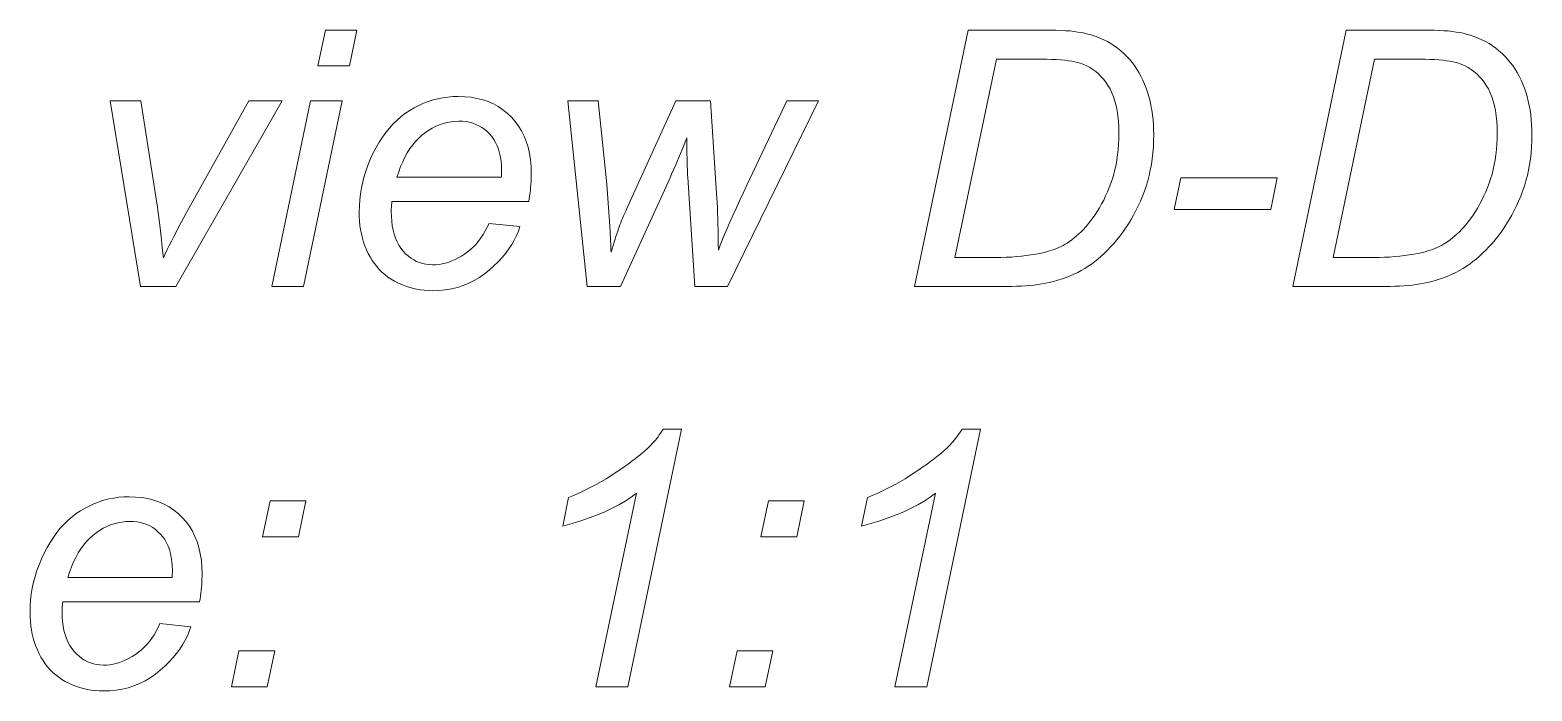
# Model space of a CAD drawing. Extents: x -99 to 297, y 0 to 529.
# Drawn here: x -67.97 to -44.56, y 88.56 to 98.87 of the extents above; entities that cross this region are included whole.
import ezdxf

# ---------------------------------------------------------------- set-up
doc = ezdxf.new("R2010")
doc.units = 0

msp = doc.modelspace()

# ---------------------------------------------------------------- linework, layer by layer
at = {"color": 7, "lineweight": 13}
for points in [[(-63.481, 98.312), (-63.364, 98.871), (-62.873, 98.871), (-62.99, 98.312)], [(-54.182, 94.871), (-53.347, 98.871), (-52.141, 98.871), (-52.057, 98.871), (-51.976, 98.869), (-51.9, 98.866), (-51.827, 98.861), (-51.759, 98.856), (-51.694, 98.849), (-51.634, 98.84), (-51.578, 98.831), (-51.526, 98.82), (-51.478, 98.808), (-51.414, 98.79), (-51.351, 98.769), (-51.291, 98.746), (-51.232, 98.72), (-51.175, 98.691), (-51.12, 98.659), (-51.067, 98.625), (-51.016, 98.588), (-50.966, 98.549), (-50.919, 98.507), (-50.874, 98.463), (-50.831, 98.416), (-50.79, 98.367), (-50.752, 98.316), (-50.716, 98.263), (-50.682, 98.208), (-50.651, 98.15), (-50.621, 98.091), (-50.594, 98.029), (-50.57, 97.965), (-50.548, 97.9), (-50.528, 97.832), (-50.51, 97.763), (-50.495, 97.693), (-50.482, 97.621), (-50.471, 97.547), (-50.463, 97.472), (-50.457, 97.395), (-50.454, 97.317), (-50.452, 97.237), (-50.454, 97.141), (-50.458, 97.047), (-50.466, 96.955), (-50.476, 96.864), (-50.489, 96.775), (-50.505, 96.688), (-50.524, 96.603), (-50.546, 96.519), (-50.571, 96.437), (-50.598, 96.357), (-50.629, 96.278), (-50.66, 96.202), (-50.694, 96.127), (-50.73, 96.055), (-50.767, 95.984), (-50.806, 95.915), (-50.847, 95.848), (-50.89, 95.783), (-50.934, 95.72), (-50.98, 95.658), (-51.028, 95.599), (-51.076, 95.543), (-51.124, 95.489), (-51.173, 95.438), (-51.222, 95.39), (-51.272, 95.344), (-51.322, 95.3), (-51.372, 95.26), (-51.423, 95.222), (-51.474, 95.186), (-51.527, 95.153), (-51.581, 95.122), (-51.637, 95.092), (-51.696, 95.064), (-51.756, 95.038), (-51.818, 95.014), (-51.881, 94.991), (-51.947, 94.97), (-52.015, 94.951), (-52.084, 94.934), (-52.139, 94.922), (-52.196, 94.911), (-52.256, 94.902), (-52.318, 94.894), (-52.382, 94.887), (-52.449, 94.881), (-52.519, 94.877), (-52.591, 94.874), (-52.665, 94.872), (-52.742, 94.871)], [(-48.286, 94.871), (-47.451, 98.871), (-46.245, 98.871), (-46.16, 98.871), (-46.08, 98.869), (-46.003, 98.866), (-45.931, 98.861), (-45.862, 98.856), (-45.798, 98.849), (-45.738, 98.84), (-45.682, 98.831), (-45.63, 98.82), (-45.582, 98.808), (-45.518, 98.79), (-45.455, 98.769), (-45.394, 98.746), (-45.335, 98.72), (-45.279, 98.691), (-45.224, 98.659), (-45.17, 98.625), (-45.119, 98.588), (-45.07, 98.549), (-45.023, 98.507), (-44.977, 98.463), (-44.935, 98.416), (-44.894, 98.367), (-44.856, 98.316), (-44.819, 98.263), (-44.786, 98.208), (-44.754, 98.15), (-44.725, 98.091), (-44.698, 98.029), (-44.673, 97.965), (-44.651, 97.9), (-44.631, 97.832), (-44.614, 97.763), (-44.598, 97.693), (-44.585, 97.621), (-44.575, 97.547), (-44.567, 97.472), (-44.561, 97.395), (-44.557, 97.317), (-44.556, 97.237), (-44.558, 97.141), (-44.562, 97.047), (-44.569, 96.955), (-44.58, 96.864), (-44.593, 96.775), (-44.609, 96.688), (-44.628, 96.603), (-44.65, 96.519), (-44.674, 96.437), (-44.702, 96.357), (-44.732, 96.278), (-44.764, 96.202), (-44.798, 96.127), (-44.833, 96.055), (-44.871, 95.984), (-44.91, 95.915), (-44.951, 95.848), (-44.993, 95.783), (-45.038, 95.72), (-45.084, 95.658), (-45.132, 95.599), (-45.179, 95.543), (-45.228, 95.489), (-45.276, 95.438), (-45.326, 95.39), (-45.375, 95.344), (-45.425, 95.3), (-45.476, 95.26), (-45.527, 95.222), (-45.578, 95.186), (-45.63, 95.153), (-45.685, 95.122), (-45.741, 95.092), (-45.799, 95.064), (-45.859, 95.038), (-45.921, 95.014), (-45.985, 94.991), (-46.051, 94.97), (-46.118, 94.951), (-46.188, 94.934), (-46.243, 94.922), (-46.3, 94.911), (-46.359, 94.902), (-46.421, 94.894), (-46.486, 94.887), (-46.553, 94.881), (-46.622, 94.877), (-46.694, 94.874), (-46.769, 94.872), (-46.845, 94.871)], [(-53.552, 95.324), (-52.919, 95.324), (-52.834, 95.325), (-52.752, 95.327), (-52.671, 95.331), (-52.592, 95.337), (-52.515, 95.344), (-52.439, 95.353), (-52.366, 95.363), (-52.295, 95.375), (-52.225, 95.388), (-52.158, 95.403), (-52.117, 95.414), (-52.077, 95.425), (-52.039, 95.437), (-52.002, 95.45), (-51.965, 95.464), (-51.931, 95.479), (-51.897, 95.495), (-51.864, 95.512), (-51.833, 95.529), (-51.803, 95.548), (-51.765, 95.573), (-51.727, 95.6), (-51.69, 95.629), (-51.654, 95.659), (-51.618, 95.69), (-51.583, 95.724), (-51.549, 95.759), (-51.516, 95.795), (-51.483, 95.833), (-51.451, 95.873), (-51.41, 95.927), (-51.371, 95.983), (-51.334, 96.04), (-51.299, 96.099), (-51.265, 96.159), (-51.232, 96.22), (-51.202, 96.284), (-51.173, 96.348), (-51.145, 96.415), (-51.12, 96.482), (-51.096, 96.552), (-51.075, 96.623), (-51.056, 96.696), (-51.04, 96.771), (-51.026, 96.848), (-51.015, 96.927), (-51.007, 97.008), (-51, 97.091), (-50.997, 97.175), (-50.995, 97.261), (-50.997, 97.356), (-51.002, 97.447), (-51.011, 97.533), (-51.023, 97.614), (-51.038, 97.691), (-51.056, 97.763), (-51.078, 97.831), (-51.104, 97.894), (-51.132, 97.953), (-51.165, 98.008), (-51.199, 98.058), (-51.236, 98.105), (-51.274, 98.148), (-51.315, 98.188), (-51.357, 98.224), (-51.401, 98.257), (-51.447, 98.286), (-51.495, 98.312), (-51.544, 98.334), (-51.596, 98.353), (-51.637, 98.365), (-51.682, 98.375), (-51.731, 98.385), (-51.785, 98.393), (-51.843, 98.4), (-51.906, 98.406), (-51.973, 98.41), (-52.044, 98.413), (-52.119, 98.415), (-52.199, 98.416), (-52.905, 98.416)], [(-47.656, 95.324), (-47.023, 95.324), (-46.938, 95.325), (-46.855, 95.327), (-46.774, 95.331), (-46.695, 95.337), (-46.618, 95.344), (-46.543, 95.353), (-46.47, 95.363), (-46.398, 95.375), (-46.329, 95.388), (-46.261, 95.403), (-46.221, 95.414), (-46.181, 95.425), (-46.142, 95.437), (-46.105, 95.45), (-46.069, 95.464), (-46.034, 95.479), (-46.001, 95.495), (-45.968, 95.512), (-45.937, 95.529), (-45.907, 95.548), (-45.868, 95.573), (-45.831, 95.6), (-45.794, 95.629), (-45.757, 95.659), (-45.722, 95.69), (-45.687, 95.724), (-45.653, 95.759), (-45.62, 95.795), (-45.587, 95.833), (-45.555, 95.873), (-45.514, 95.927), (-45.475, 95.983), (-45.438, 96.04), (-45.402, 96.099), (-45.368, 96.159), (-45.336, 96.22), (-45.305, 96.284), (-45.276, 96.348), (-45.249, 96.415), (-45.223, 96.482), (-45.2, 96.552), (-45.179, 96.623), (-45.16, 96.696), (-45.144, 96.771), (-45.13, 96.848), (-45.119, 96.927), (-45.11, 97.008), (-45.104, 97.091), (-45.1, 97.175), (-45.099, 97.261), (-45.101, 97.356), (-45.106, 97.447), (-45.114, 97.533), (-45.126, 97.614), (-45.141, 97.691), (-45.16, 97.763), (-45.182, 97.831), (-45.207, 97.894), (-45.236, 97.953), (-45.268, 98.008), (-45.303, 98.058), (-45.34, 98.105), (-45.378, 98.148), (-45.418, 98.188), (-45.461, 98.224), (-45.505, 98.257), (-45.551, 98.286), (-45.598, 98.312), (-45.648, 98.334), (-45.699, 98.353), (-45.74, 98.365), (-45.786, 98.375), (-45.835, 98.385), (-45.889, 98.393), (-45.947, 98.4), (-46.009, 98.406), (-46.076, 98.41), (-46.147, 98.413), (-46.223, 98.415), (-46.302, 98.416), (-47.009, 98.416)], [(-66.245, 94.871), (-66.72, 97.769), (-66.24, 97.769), (-65.991, 96.173), (-65.983, 96.117), (-65.974, 96.055), (-65.965, 95.986), (-65.956, 95.91), (-65.946, 95.828), (-65.935, 95.74), (-65.925, 95.644), (-65.914, 95.542), (-65.902, 95.434), (-65.89, 95.319), (-65.861, 95.381), (-65.83, 95.446), (-65.798, 95.512), (-65.764, 95.58), (-65.729, 95.65), (-65.692, 95.721), (-65.653, 95.794), (-65.613, 95.87), (-65.571, 95.947), (-65.528, 96.025), (-64.559, 97.769), (-64.038, 97.769), (-65.697, 94.871)], [(-64.201, 94.871), (-63.596, 97.769), (-63.102, 97.769), (-63.708, 94.871)], [(-60.813, 95.856), (-60.332, 95.807), (-60.356, 95.736), (-60.385, 95.666), (-60.419, 95.596), (-60.458, 95.527), (-60.503, 95.459), (-60.554, 95.391), (-60.609, 95.324), (-60.67, 95.258), (-60.737, 95.192), (-60.809, 95.128), (-60.884, 95.067), (-60.963, 95.012), (-61.045, 94.963), (-61.129, 94.922), (-61.217, 94.886), (-61.307, 94.857), (-61.4, 94.835), (-61.496, 94.819), (-61.595, 94.809), (-61.697, 94.806), (-61.761, 94.807), (-61.823, 94.812), (-61.885, 94.819), (-61.946, 94.83), (-62.005, 94.843), (-62.064, 94.859), (-62.121, 94.879), (-62.178, 94.901), (-62.233, 94.926), (-62.287, 94.954), (-62.34, 94.986), (-62.39, 95.019), (-62.437, 95.056), (-62.482, 95.095), (-62.524, 95.137), (-62.564, 95.182), (-62.601, 95.229), (-62.635, 95.279), (-62.667, 95.332), (-62.697, 95.387), (-62.723, 95.444), (-62.747, 95.504), (-62.768, 95.564), (-62.787, 95.627), (-62.802, 95.69), (-62.815, 95.756), (-62.825, 95.823), (-62.832, 95.892), (-62.836, 95.962), (-62.837, 96.034), (-62.835, 96.128), (-62.828, 96.222), (-62.817, 96.316), (-62.802, 96.409), (-62.782, 96.501), (-62.758, 96.593), (-62.73, 96.684), (-62.697, 96.775), (-62.659, 96.865), (-62.618, 96.954), (-62.572, 97.041), (-62.525, 97.124), (-62.474, 97.201), (-62.421, 97.275), (-62.366, 97.343), (-62.307, 97.407), (-62.247, 97.467), (-62.183, 97.522), (-62.117, 97.572), (-62.049, 97.617), (-61.978, 97.659), (-61.907, 97.696), (-61.834, 97.728), (-61.76, 97.756), (-61.685, 97.78), (-61.609, 97.8), (-61.532, 97.815), (-61.453, 97.826), (-61.374, 97.832), (-61.293, 97.834), (-61.191, 97.831), (-61.094, 97.822), (-61.001, 97.805), (-60.912, 97.783), (-60.827, 97.754), (-60.746, 97.718), (-60.669, 97.677), (-60.597, 97.628), (-60.529, 97.574), (-60.465, 97.512), (-60.406, 97.446), (-60.353, 97.374), (-60.307, 97.298), (-60.267, 97.217), (-60.232, 97.132), (-60.205, 97.042), (-60.183, 96.947), (-60.167, 96.847), (-60.158, 96.743), (-60.155, 96.634), (-60.155, 96.591), (-60.157, 96.548), (-60.159, 96.505), (-60.161, 96.462), (-60.165, 96.418), (-60.169, 96.375), (-60.174, 96.331), (-60.18, 96.286), (-60.186, 96.242), (-60.193, 96.197), (-62.327, 96.197), (-62.329, 96.181), (-62.331, 96.164), (-62.333, 96.148), (-62.334, 96.132), (-62.335, 96.117), (-62.336, 96.102), (-62.337, 96.087), (-62.337, 96.072), (-62.338, 96.058), (-62.338, 96.044), (-62.336, 95.965), (-62.33, 95.89), (-62.321, 95.818), (-62.308, 95.75), (-62.291, 95.686), (-62.271, 95.626), (-62.246, 95.57), (-62.218, 95.517), (-62.186, 95.468), (-62.151, 95.424), (-62.113, 95.383), (-62.073, 95.347), (-62.031, 95.315), (-61.988, 95.287), (-61.943, 95.263), (-61.897, 95.244), (-61.849, 95.229), (-61.799, 95.218), (-61.747, 95.212), (-61.694, 95.21), (-61.643, 95.211), (-61.593, 95.216), (-61.542, 95.225), (-61.492, 95.236), (-61.442, 95.251), (-61.392, 95.269), (-61.343, 95.291), (-61.293, 95.316), (-61.244, 95.344), (-61.195, 95.376), (-61.147, 95.411), (-61.101, 95.448), (-61.057, 95.489), (-61.016, 95.533), (-60.976, 95.579), (-60.939, 95.629), (-60.904, 95.681), (-60.872, 95.737), (-60.841, 95.795)], [(-59.282, 94.871), (-59.585, 97.769), (-59.11, 97.769), (-58.979, 96.467), (-58.927, 95.736), (-58.926, 95.718), (-58.925, 95.697), (-58.923, 95.672), (-58.922, 95.644), (-58.92, 95.613), (-58.919, 95.578), (-58.917, 95.54), (-58.915, 95.499), (-58.913, 95.454), (-58.911, 95.406), (-58.895, 95.46), (-58.879, 95.512), (-58.864, 95.561), (-58.849, 95.608), (-58.835, 95.652), (-58.821, 95.693), (-58.808, 95.732), (-58.796, 95.768), (-58.783, 95.802), (-58.772, 95.833), (-58.76, 95.864), (-58.746, 95.898), (-58.731, 95.934), (-58.715, 95.972), (-58.697, 96.013), (-58.678, 96.057), (-58.658, 96.103), (-58.636, 96.152), (-58.613, 96.203), (-58.589, 96.257), (-57.899, 97.769), (-57.361, 97.769), (-57.266, 96.32), (-57.261, 96.252), (-57.257, 96.179), (-57.254, 96.102), (-57.251, 96.021), (-57.248, 95.935), (-57.245, 95.844), (-57.243, 95.75), (-57.241, 95.65), (-57.24, 95.547), (-57.238, 95.439), (-57.209, 95.515), (-57.177, 95.596), (-57.141, 95.684), (-57.102, 95.777), (-57.059, 95.875), (-57.013, 95.98), (-56.963, 96.09), (-56.91, 96.205), (-56.853, 96.327), (-56.794, 96.454), (-56.171, 97.769), (-55.678, 97.769), (-57.094, 94.871), (-57.607, 94.871), (-57.716, 96.571), (-57.718, 96.606), (-57.72, 96.646), (-57.722, 96.693), (-57.724, 96.746), (-57.725, 96.804), (-57.727, 96.869), (-57.728, 96.94), (-57.73, 97.016), (-57.731, 97.099), (-57.732, 97.188), (-57.755, 97.129), (-57.779, 97.069), (-57.803, 97.008), (-57.828, 96.947), (-57.854, 96.884), (-57.881, 96.821), (-57.909, 96.756), (-57.937, 96.691), (-57.967, 96.625), (-57.997, 96.557), (-58.764, 94.871)], [(-62.248, 96.574), (-60.622, 96.574), (-60.621, 96.589), (-60.621, 96.603), (-60.62, 96.616), (-60.62, 96.628), (-60.62, 96.639), (-60.619, 96.65), (-60.619, 96.659), (-60.619, 96.668), (-60.619, 96.676), (-60.619, 96.683), (-60.621, 96.755), (-60.626, 96.824), (-60.636, 96.89), (-60.649, 96.952), (-60.665, 97.011), (-60.686, 97.066), (-60.71, 97.118), (-60.738, 97.166), (-60.769, 97.211), (-60.804, 97.252), (-60.843, 97.289), (-60.883, 97.323), (-60.925, 97.353), (-60.97, 97.378), (-61.017, 97.4), (-61.065, 97.418), (-61.116, 97.432), (-61.169, 97.442), (-61.225, 97.448), (-61.282, 97.45), (-61.345, 97.447), (-61.406, 97.441), (-61.467, 97.43), (-61.526, 97.415), (-61.584, 97.395), (-61.642, 97.371), (-61.698, 97.343), (-61.753, 97.31), (-61.806, 97.273), (-61.859, 97.231), (-61.91, 97.186), (-61.958, 97.135), (-62.003, 97.081), (-62.046, 97.021), (-62.087, 96.958), (-62.124, 96.89), (-62.159, 96.817), (-62.191, 96.741), (-62.221, 96.659)], [(-50.136, 96.072), (-50.032, 96.566), (-48.526, 96.566), (-48.627, 96.072)], [(-59.147, 88.628), (-58.514, 91.649), (-58.599, 91.586), (-58.691, 91.525), (-58.789, 91.467), (-58.895, 91.412), (-59.006, 91.359), (-59.125, 91.309), (-59.25, 91.261), (-59.382, 91.216), (-59.52, 91.173), (-59.665, 91.133), (-59.573, 91.581), (-59.499, 91.611), (-59.426, 91.643), (-59.352, 91.677), (-59.279, 91.713), (-59.207, 91.75), (-59.134, 91.79), (-59.062, 91.831), (-58.989, 91.874), (-58.917, 91.919), (-58.845, 91.965), (-58.775, 92.012), (-58.709, 92.058), (-58.646, 92.102), (-58.587, 92.146), (-58.531, 92.188), (-58.479, 92.229), (-58.431, 92.268), (-58.386, 92.307), (-58.344, 92.344), (-58.306, 92.38), (-58.285, 92.402), (-58.263, 92.426), (-58.242, 92.45), (-58.221, 92.475), (-58.2, 92.501), (-58.179, 92.528), (-58.159, 92.556), (-58.139, 92.584), (-58.119, 92.614), (-58.099, 92.645), (-57.813, 92.645), (-58.65, 88.628)], [(-54.487, 88.628), (-53.854, 91.649), (-53.939, 91.586), (-54.031, 91.525), (-54.129, 91.467), (-54.234, 91.412), (-54.346, 91.359), (-54.465, 91.309), (-54.59, 91.261), (-54.721, 91.216), (-54.86, 91.173), (-55.005, 91.133), (-54.912, 91.581), (-54.839, 91.611), (-54.765, 91.643), (-54.692, 91.677), (-54.619, 91.713), (-54.546, 91.75), (-54.474, 91.79), (-54.401, 91.831), (-54.329, 91.874), (-54.257, 91.919), (-54.185, 91.965), (-54.115, 92.012), (-54.049, 92.058), (-53.986, 92.102), (-53.927, 92.146), (-53.871, 92.188), (-53.819, 92.229), (-53.77, 92.268), (-53.725, 92.307), (-53.684, 92.344), (-53.646, 92.38), (-53.624, 92.402), (-53.603, 92.426), (-53.582, 92.45), (-53.561, 92.475), (-53.54, 92.501), (-53.519, 92.528), (-53.499, 92.556), (-53.479, 92.584), (-53.459, 92.614), (-53.439, 92.645), (-53.152, 92.645), (-53.99, 88.628)], [(-65.944, 89.613), (-65.463, 89.564), (-65.487, 89.493), (-65.516, 89.423), (-65.55, 89.353), (-65.589, 89.284), (-65.634, 89.216), (-65.685, 89.148), (-65.74, 89.081), (-65.801, 89.015), (-65.868, 88.95), (-65.94, 88.885), (-66.015, 88.824), (-66.094, 88.769), (-66.176, 88.721), (-66.26, 88.679), (-66.348, 88.643), (-66.438, 88.614), (-66.531, 88.592), (-66.627, 88.576), (-66.726, 88.566), (-66.828, 88.563), (-66.892, 88.564), (-66.954, 88.569), (-67.016, 88.576), (-67.077, 88.587), (-67.136, 88.6), (-67.195, 88.616), (-67.252, 88.636), (-67.309, 88.658), (-67.364, 88.683), (-67.418, 88.712), (-67.471, 88.743), (-67.521, 88.776), (-67.568, 88.813), (-67.613, 88.852), (-67.655, 88.894), (-67.695, 88.939), (-67.732, 88.986), (-67.766, 89.036), (-67.798, 89.089), (-67.828, 89.144), (-67.854, 89.202), (-67.878, 89.261), (-67.899, 89.321), (-67.918, 89.384), (-67.933, 89.448), (-67.946, 89.513), (-67.956, 89.58), (-67.963, 89.649), (-67.967, 89.719), (-67.968, 89.791), (-67.966, 89.885), (-67.959, 89.979), (-67.948, 90.073), (-67.933, 90.166), (-67.913, 90.258), (-67.889, 90.35), (-67.861, 90.441), (-67.828, 90.532), (-67.79, 90.622), (-67.749, 90.712), (-67.703, 90.799), (-67.655, 90.881), (-67.605, 90.959), (-67.552, 91.032), (-67.496, 91.1), (-67.438, 91.164), (-67.378, 91.224), (-67.314, 91.279), (-67.248, 91.329), (-67.18, 91.375), (-67.109, 91.416), (-67.038, 91.453), (-66.965, 91.485), (-66.891, 91.513), (-66.816, 91.537), (-66.74, 91.557), (-66.663, 91.572), (-66.584, 91.583), (-66.505, 91.589), (-66.424, 91.592), (-66.322, 91.588), (-66.225, 91.579), (-66.132, 91.563), (-66.042, 91.54), (-65.958, 91.511), (-65.877, 91.476), (-65.8, 91.434), (-65.728, 91.385), (-65.66, 91.331), (-65.596, 91.27), (-65.537, 91.203), (-65.484, 91.131), (-65.438, 91.055), (-65.398, 90.974), (-65.363, 90.889), (-65.336, 90.799), (-65.314, 90.704), (-65.298, 90.604), (-65.289, 90.5), (-65.286, 90.391), (-65.286, 90.348), (-65.288, 90.305), (-65.289, 90.262), (-65.292, 90.219), (-65.296, 90.175), (-65.3, 90.132), (-65.305, 90.088), (-65.31, 90.043), (-65.317, 89.999), (-65.324, 89.954), (-67.458, 89.954), (-67.46, 89.938), (-67.462, 89.921), (-67.463, 89.905), (-67.465, 89.889), (-67.466, 89.874), (-67.467, 89.859), (-67.468, 89.844), (-67.468, 89.83), (-67.469, 89.815), (-67.469, 89.802), (-67.467, 89.722), (-67.461, 89.647), (-67.452, 89.575), (-67.439, 89.507), (-67.422, 89.443), (-67.402, 89.383), (-67.377, 89.327), (-67.349, 89.274), (-67.317, 89.226), (-67.282, 89.181), (-67.244, 89.14), (-67.204, 89.104), (-67.162, 89.072), (-67.119, 89.044), (-67.074, 89.02), (-67.028, 89.001), (-66.979, 88.986), (-66.93, 88.975), (-66.878, 88.969), (-66.825, 88.967), (-66.774, 88.968), (-66.724, 88.973), (-66.673, 88.982), (-66.623, 88.993), (-66.573, 89.008), (-66.523, 89.027), (-66.474, 89.048), (-66.424, 89.073), (-66.375, 89.102), (-66.326, 89.133), (-66.278, 89.168), (-66.232, 89.206), (-66.188, 89.246), (-66.147, 89.29), (-66.107, 89.336), (-66.07, 89.386), (-66.035, 89.438), (-66.003, 89.494), (-65.972, 89.552)], [(-64.342, 90.967), (-64.225, 91.526), (-63.668, 91.526), (-63.783, 90.967)], [(-56.577, 90.967), (-56.459, 91.526), (-55.903, 91.526), (-56.017, 90.967)], [(-67.379, 90.331), (-65.753, 90.331), (-65.752, 90.346), (-65.752, 90.36), (-65.751, 90.373), (-65.751, 90.385), (-65.751, 90.396), (-65.75, 90.407), (-65.75, 90.417), (-65.75, 90.425), (-65.75, 90.433), (-65.75, 90.44), (-65.752, 90.513), (-65.757, 90.582), (-65.767, 90.647), (-65.78, 90.709), (-65.796, 90.768), (-65.817, 90.823), (-65.841, 90.875), (-65.869, 90.923), (-65.9, 90.968), (-65.935, 91.009), (-65.974, 91.047), (-66.014, 91.08), (-66.056, 91.11), (-66.101, 91.136), (-66.148, 91.157), (-66.196, 91.175), (-66.247, 91.189), (-66.3, 91.199), (-66.356, 91.205), (-66.413, 91.207), (-66.476, 91.205), (-66.537, 91.198), (-66.598, 91.187), (-66.657, 91.172), (-66.715, 91.152), (-66.773, 91.128), (-66.829, 91.1), (-66.884, 91.067), (-66.937, 91.03), (-66.99, 90.989), (-67.041, 90.943), (-67.089, 90.892), (-67.134, 90.838), (-67.177, 90.779), (-67.217, 90.715), (-67.255, 90.647), (-67.29, 90.575), (-67.322, 90.498), (-67.352, 90.417)], [(-64.83, 88.628), (-64.713, 89.188), (-64.154, 89.188), (-64.274, 88.628)], [(-57.065, 88.628), (-56.948, 89.188), (-56.388, 89.188), (-56.508, 88.628)]]:
    msp.add_lwpolyline(points, close=True, dxfattribs=at)

doc.saveas('drawing.dxf')
